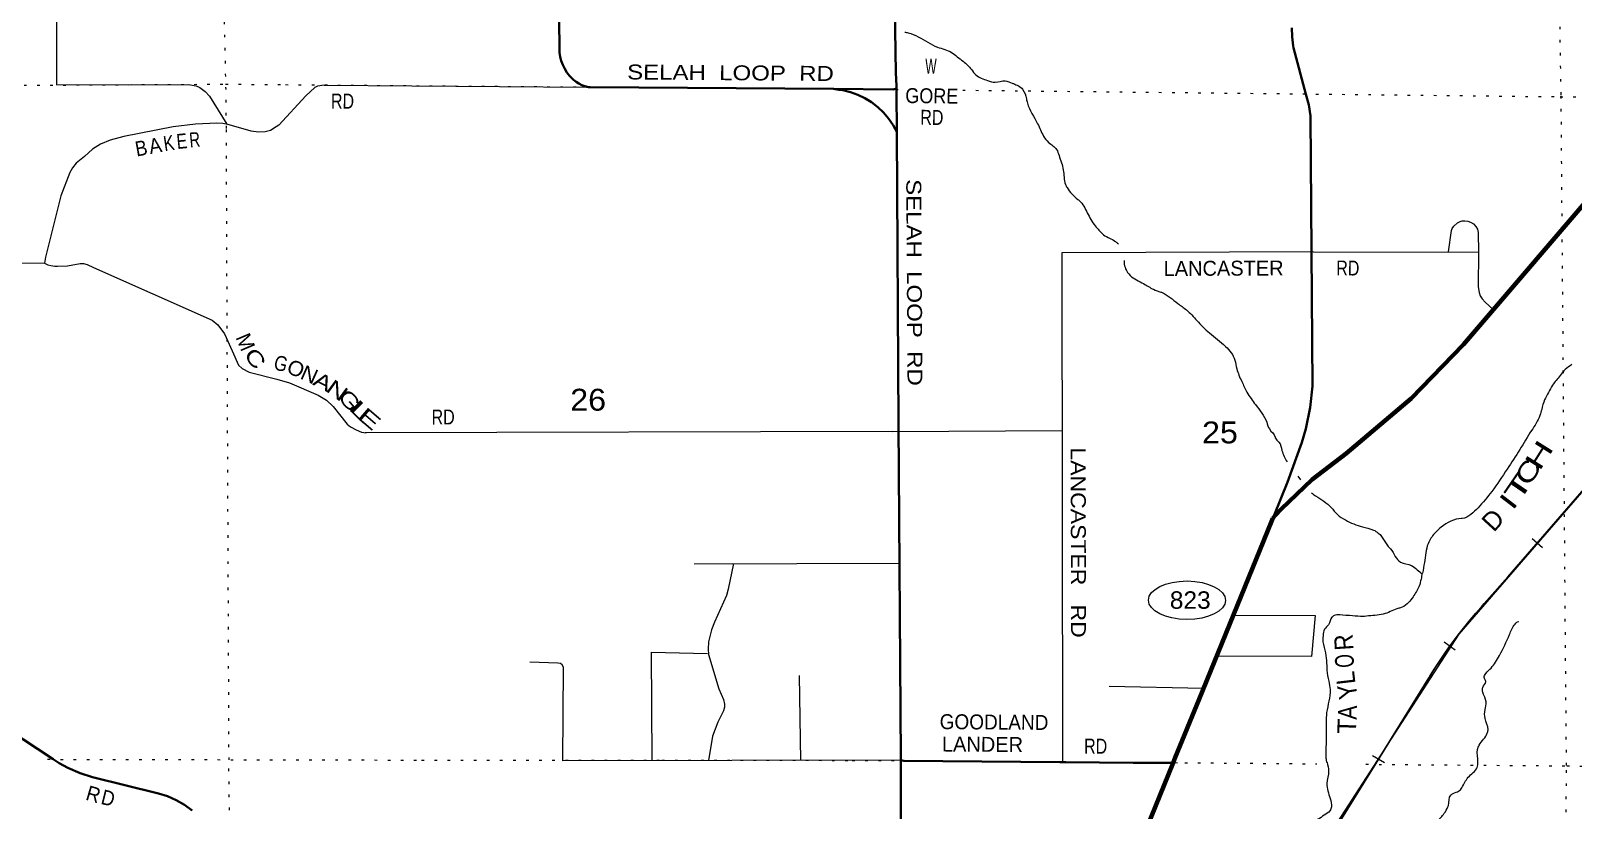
# Model space of a CAD drawing. Header units: feet. Extents: x -6 to 252658, y -374658 to -170635.
# Drawn here: x 111672 to 124047, y -305968 to -299713 of the extents above; entities that cross this region are included whole.
import ezdxf
from ezdxf.enums import TextEntityAlignment as Align

# ---------------------------------------------------------------- set-up
doc = ezdxf.new("R2010")
doc.units = ezdxf.units.FT
doc.header["$LTSCALE"] = 70
doc.linetypes.add('DOTTED', pattern=[1.5, 0.3, -1.2])
for name, color, linetype, lineweight in [('17', 7, 'Continuous', 25), ('23', 7, 'Continuous', 70), ('26', 7, 'Continuous', 40), ('27', 7, 'Continuous', 13), ('29', 7, 'Continuous', 25), ('30', 7, 'Continuous', 13), ('34', 7, 'Continuous', 25), ('39', 7, 'Continuous', 13), ('6', 7, 'DOTTED', 25), ('7', 7, 'DOTTED', 13)]:
    doc.layers.add(name, color=color, linetype=linetype, lineweight=lineweight)
doc.layers.add('41', color=7, linetype='Continuous')

msp = doc.modelspace()

# ---------------------------------------------------------------- linework, layer by layer
at = {"layer": '17'}
msp.add_ellipse((120948.28, -304283.03), major_axis=(-309.24, 1), ratio=0.500121, dxfattribs=at)
at = {"layer": '23'}
msp.add_line((119472.09, -308937.68), (120836.68, -305588.99), dxfattribs=at)
for points in [[(121636.84, -303625.38), (121659.79, -303600.38), (121703.33, -303552.96), (121953.18, -303315.09), (122226.52, -303104.64), (122747.34, -302662.39), (123166.12, -302229.01), (124319.26, -300884.46), (124401.96, -300796.24), (124493.43, -300717.15), (124592.67, -300648.05), (124698.58, -300589.71), (124810.01, -300542.75), (124925.74, -300507.7), (125044.5, -300484.94), (125117.89, -300477.21), (125970.04, -300428.93)], [(120836.68, -305588.99), (120854.68, -305544.82), (121045.88, -305075.62), (121626.66, -303650.38), (121636.84, -303625.38)]]:
    msp.add_lwpolyline(points, dxfattribs=at)
at = {"layer": '26'}
for points in [[(118617.41, -300176.73), (118616.6, -300158.06), (118611.8, -300048.06), (118607.07, -299706.37), (118538.84, -294781.27), (118456.88, -292251.48), (118454, -292163.47)], [(115864.14, -297491.1), (115912.79, -299809.95), (115914.4, -299886.77), (115919.36, -299920.93), (115927.85, -299954.39), (115939.8, -299986.77), (115955.07, -300017.73), (115973.49, -300046.93), (115994.87, -300074.03), (116007.1, -300087.24), (116026.1, -300105.83), (116046.94, -300122.34), (116069.38, -300136.57), (116093.2, -300148.39), (116109.69, -300154.52), (116145.69, -300164.41), (116159.69, -300164.52), (118111.79, -300179.26)], [(121636.84, -303625.38), (121647.05, -303600.38), (121754.94, -303335.6), (121868.59, -303016.08), (121901.44, -302906.73), (121936.87, -302736.48), (121954.3, -302563.47), (121938.93, -300398.81), (121938.44, -300393.82), (121925.07, -300306.82), (121902.67, -300221.69), (121803.52, -299849.21), (121800.43, -299833.15), (121791.3, -299761.05), (121789.75, -299688.39)], [(118111.79, -300179.26), (118590.78, -300182.87), (118617.41, -300176.73)], [(118619.35, -300523.95), (118605.96, -300499.14), (118589.47, -300468.59), (118553.86, -300416.48), (118512.99, -300368.37), (118467.32, -300324.8), (118417.34, -300286.24), (118363.6, -300253.12), (118306.7, -300225.79), (118247.25, -300204.56), (118185.91, -300189.67), (118155.62, -300185.41), (118111.79, -300179.26)], [(118619.35, -300523.95), (118617.59, -300208.06), (118617.41, -300176.73)], [(118652.08, -305567.03), (118651.94, -305547.51), (118632.46, -302865.89), (118619.35, -300523.95)], [(112964.93, -305969.58), (112903.59, -305925.04), (112837.92, -305887.15), (112768.65, -305856.34), (112696.54, -305832.94), (112166.29, -305702.38), (112068.28, -305671.49), (111968.98, -305628.64), (111899.71, -305589.7), (111874.81, -305575.71), (111849.71, -305559.1), (111481.03, -305315.11)], [(118666.83, -306146.19), (118661.92, -306137.99), (118657.73, -306128.98), (118654.49, -306119.58), (118652.26, -306109.89), (118651.05, -306100.03), (118652.02, -305597.51), (118652.08, -305567.03)], [(120836.68, -305588.99), (120811.46, -305588.8), (120516.21, -305586.57), (119977.17, -305582.51), (119927.17, -305582.13), (118676.31, -305572.7), (118652.08, -305567.03)]]:
    msp.add_lwpolyline(points, dxfattribs=at)
at = {"layer": '29'}
for p, q in [((114024.38, -300148.8), (116134.69, -300164.33)), ((121964.31, -301485.89), (123287.53, -301487.85)), ((111781.93, -301577.73), (110357.17, -301593.86)), ((118582.84, -302927.9), (114353.81, -302939.94)), ((118582.84, -302927.9), (119946.28, -302919.86)), ((116994.73, -303989.67), (118640.59, -303985.21)), ((117836.1, -304888.02), (117847.05, -305568.09)), ((121080.29, -304991.17), (120324.68, -304975.16))]:
    msp.add_line(p, q, dxfattribs=at)
for points in [[(115858.39, -297413.85), (111956.52, -297451.39), (111931.17, -297461.66), (111912.42, -297481.36), (111886.11, -297530.35), (111880.18, -297599.18), (111878.6, -300146.99), (112936.31, -300142.7), (112998.52, -300153.43), (113028.99, -300168.81), (113071.47, -300198.51), (113104.96, -300236.68), (113243.57, -300461.14)], [(114024.38, -300148.8), (113972.83, -300155.85), (113950.3, -300166.58), (113877.37, -300235.26), (113661.77, -300469.22), (113641.39, -300484.24), (113595.27, -300512.15), (113551.29, -300522.88), (113498.73, -300527.17), (113439.74, -300518.58), (113263.83, -300467.07), (113213.42, -300456.34), (113165.15, -300454.19), (112993.53, -300462.78), (112813.33, -300484.24), (112418.6, -300561.51), (112307.05, -300589.42), (112229.82, -300621.61), (112167.61, -300662.39), (112101.1, -300720.34), (112036.75, -300776.15), (112006.72, -300812.64), (111985.26, -300849.12), (111912.32, -301038), (111789.42, -301529.83), (111781.2, -301577.74)], [(123045.32, -301487.8), (123069.61, -301316.48), (123075.51, -301298.24), (123088.38, -301281.07), (123118.95, -301254.24), (123139.87, -301242.44), (123155.96, -301237.07), (123176.87, -301237.07), (123202.08, -301240.29), (123221.92, -301247.8), (123247.13, -301262.83), (123264.83, -301284.29), (123278.24, -301305.75), (123284.13, -301331.51), (123288.43, -301488.19), (123284.13, -301767.22), (123291.64, -301812.29), (123301.3, -301840.2), (123317.38, -301863.81), (123342.06, -301889.57), (123404.27, -301949.67)], [(121964.31, -301485.89), (119944.73, -301494.85), (119949.86, -305579.59)], [(111781.93, -301577.73), (111807.21, -301589.62), (111832.13, -301595.52), (111862.98, -301600.35), (111885.23, -301600.88), (111964.88, -301598.2), (112067.86, -301581.03), (112094.67, -301581.03), (112122.56, -301587.47), (112175.12, -301611.08), (113127.61, -302036.06), (113173.47, -302072.01), (113226.29, -302143.38), (113286.35, -302280.74), (113337.84, -302396.64), (113366.54, -302424.01), (113423.65, -302452.45), (113646.75, -302508.25), (113746.25, -302537.77), (113977.12, -302637.04), (114044.45, -302677.29), (114097.26, -302727.18), (114208.81, -302868.84), (114236.45, -302889.78), (114281.75, -302916.06), (114324.4, -302932.71), (114363.24, -302939.91)], [(117309.78, -303988.82), (117266.67, -304195.27), (117253.76, -304244.14), (117156.09, -304458.89), (117133.62, -304521.02), (117110.02, -304615.46), (117105.73, -304675.56), (117109.59, -304718.49), (117193.21, -304994.03), (117230.16, -305079.08), (117238.74, -305117.72), (117237, -305141.79), (117230.16, -305169.23), (117184.74, -305261.62), (117142.5, -305373.45), (117107.84, -305569.07)], [(121320.48, -304401.74), (121977.48, -304405.58), (121946.88, -304735.08), (121186.2, -304731.27)], [(118652.08, -305567.03), (115940.84, -305570.61), (115946.14, -304820.67), (115935.48, -304800.04), (115922.61, -304791.46), (115900.15, -304786.73), (115675.91, -304780.81)], [(116657.42, -305569.66), (116651.12, -304700.65), (117101.44, -304709.9)]]:
    msp.add_lwpolyline(points, dxfattribs=at)
at = {"layer": '34'}
for p, q in [((123800.76, -303861.25), (123717.19, -303788.78)), ((123100.47, -304684.67), (123011.22, -304619.32)), ((122532.08, -305588.71), (122438.05, -305530.46))]:
    msp.add_line(p, q, dxfattribs=at)
msp.add_lwpolyline([(121313.61, -307446.83), (122462.3, -305592.71), (122887.86, -304905.8), (122899.58, -304888.05), (122936.16, -304829.37), (122973.89, -304771.83), (123012.63, -304714.93), (123052.25, -304658.1), (123093.01, -304602.43), (123134.57, -304547.71), (123177.01, -304493.08), (123220.6, -304439.61), (123264.99, -304387.11), (123310.59, -304334.89), (123333.17, -304309.68), (123522.91, -304094.3), (125974.66, -301267.37)], dxfattribs=at)
at = {"layer": '34', "lineweight": 13}
for points in [[(125977.61, -301263.7), (123128.45, -304555.98), (121612.91, -306901.15)], [(125975.77, -301267.78), (123523.74, -304095.02), (123334, -304310.41)], [(122900.51, -304888.64), (122888.79, -304906.39), (122463.24, -305593.28), (121314.56, -307447.39)]]:
    msp.add_lwpolyline(points, dxfattribs=at)
msp.add_arc((126265.59, -306959.78), 3951.37, 137.89485, 148.3885, dxfattribs=at)
at = {"layer": '39'}
for p, q in [((120389.51, -301416.4), (120398.21, -301423.56)), ((121837.22, -303287.19), (121858.63, -303315.48))]:
    msp.add_line(p, q, dxfattribs=at)
for points in [[(118684.35, -299723.75), (118710.39, -299728.21), (118792.31, -299759.81), (118946.17, -299843.11), (119060.05, -299886.55), (119104.03, -299920.37), (119152, -299956.18), (119217.99, -300023.95), (119253.99, -300065.82), (119347.9, -300111.38), (119409.82, -300125.06), (119489.68, -300114.58), (119545.61, -300132.3), (119555.6, -300136.25), (119629.55, -300181.93), (119659.6, -300257.92), (119667.63, -300291.94), (119749.72, -300457.83), (119797.77, -300557.77), (119837.76, -300607.65), (119901.74, -300665.41), (119921.77, -300713.4), (119955.86, -300829.45), (119973.98, -300945.59), (119985.99, -300969.58), (120071.98, -301065.29), (120083.97, -301075.24), (120148, -301173.08), (120212.04, -301278.94), (120242.03, -301312.84), (120278.02, -301348.72), (120327.6, -301376.54)], [(120327.6, -301376.54), (120369.94, -301400.3), (120389.51, -301416.4)], [(120444.51, -301556.45), (120444.04, -301572.25), (120456.08, -301622.29), (120492.1, -301676.19), (120600.01, -301741.72), (120679.95, -301787.35), (120737.89, -301809.07), (120747.87, -301813.02), (120873.79, -301900.49), (120943.74, -301952.21), (121027.72, -302037.9), (121127.69, -302137.55), (121257.63, -302245.03), (121303.62, -302296.88), (121331.65, -302354.85), (121347.71, -302424.91), (121387.78, -302526.89), (121429.82, -302612.84), (121497.83, -302712.66), (121587.87, -302854.45), (121609.91, -302908.44), (121655.91, -302974.31), (121657.92, -302982.32), (121685.91, -303014.23), (121709.97, -303080.23), (121751.34, -303172.71)], [(124035.49, -302391.5), (123983.61, -302429.89), (123941.75, -302480.23), (123881.93, -302556.74), (123850.05, -302615.04), (123818.18, -302675.35), (123794.31, -302751.65), (123780.39, -302799.83), (123712.64, -302920.47), (123618.97, -303073.33), (123517.33, -303230.24), (123393.74, -303409.33), (123284.08, -303540.23), (123226.24, -303594.68), (123156.39, -303627.14), (123150.4, -303627.18), (122988.74, -303696.25), (122934.88, -303746.66), (122883.06, -303829.14), (122853.29, -303979.63), (122838.21, -304064.83)], [(121946.13, -303421.03), (121979.99, -303445.47), (121980.12, -303445.57)], [(121980.12, -303445.57), (122105.92, -303538.95), (122155.91, -303594.78), (122219.86, -303638.51), (122355.72, -303693.86), (122443.62, -303719.4), (122483.58, -303743.23), (122575.59, -303864.97), (122581.58, -303870.94), (122619.6, -303930.85), (122661.59, -303976.71), (122749.49, -304004.26), (122795.46, -304038.08), (122835.43, -304071.92)], [(122834.98, -304064.85), (122826.27, -304114.06), (122810.36, -304170.27), (122762.54, -304254.72), (122726.66, -304301.02), (122674.79, -304339.4), (122646.84, -304347.58), (122539.06, -304390.29), (122405.29, -304409.09), (122339.4, -304413.47), (122253.53, -304405.95), (122245.54, -304406), (122151.68, -304400.52), (122129.72, -304406.65), (122111.76, -304418.79), (122083.88, -304479.07), (122051.97, -304515.33), (122040.07, -304567.51), (122038.09, -304593.57), (122054.19, -304683.68), (122068.26, -304767.77), (122070.36, -304843.92), (122085.15, -304931.46)], [(122423.47, -309169.19), (122413.32, -309058.93), (122423.99, -308881.99), (122431.44, -308747.29), (122428.75, -308606.76), (122413.12, -308524.71), (122412.05, -308468.5), (122407.53, -308442.48), (122356.2, -308383.21), (122341.58, -308353.36), (122337.37, -308343.4), (122312.64, -308309.73), (122268.1, -308290.51), (122245.6, -308268.84), (122217.01, -308243.28), (122198.79, -308131.16), (122186.21, -308103.29), (122174.02, -308095.49), (122139.86, -308094.13), (122089.96, -308109.14), (122008.14, -308134.81), (121918.9, -308192.75), (121786.24, -308289.68), (121742.59, -308316.62), (121678.3, -308313.84), (121672.28, -308313.95), (121546.19, -308230), (121449.75, -308121.39), (121449.56, -308111.35), (121396.14, -308048.11), (121338.1, -307952.82), (121325.72, -307934.98), (121308.55, -307877.07), (121304.69, -307780.73), (121333.22, -307697.84), (121330.59, -307665.76), (121334.03, -307635.58), (121385.94, -307516.09), (121443.31, -307366.37), (121470.83, -307335.72), (121476.77, -307331.58), (121536.51, -307306.35), (121588.55, -307297.31), (121624.44, -307284.58), (121663.46, -307225.59), (121699.77, -307234.93), (121742.04, -307240.15), (121797.73, -307212.98), (121855.66, -307197.81), (122013.75, -307170.69), (122065.59, -307151.62), (122148.92, -307099.82), (122287.4, -306992.73), (122422.02, -306893.75), (122429.98, -306889.58), (122555.06, -306816.9), (122588.38, -306774.08), (122588.69, -306685.71), (122593.52, -306623.36), (122606.68, -306576.92), (122629.96, -306534.3), (122740.58, -306439.79), (122759.88, -306399.26), (122816.7, -306325.87), (122843.37, -306251.05), (122879.61, -306151.95), (122954.15, -306060.14), (123013.09, -305992.74), (123042.19, -305939.96), (123046.02, -305929.85), (123064.51, -305847.15), (123108.24, -305824.22), (123128.15, -305815.81), (123153.7, -305787.2), (123204.31, -305703.89), (123277.07, -305624.17), (123282.28, -305581.89), (123280.36, -305481.52), (123293.72, -305445.11), (123358.13, -305349.49), (123363.66, -305323.27), (123339.81, -305231.33), (123340.47, -305161.03), (123349.32, -305098.61), (123321.73, -305020.81), (123319.48, -305008.8), (123321, -304982.66), (123346.2, -304935.98), (123333.54, -304904.09), (123346.94, -304869.69), (123388.28, -304826.72), (123454.63, -304727.04), (123535.73, -304558.79), (123580.28, -304473.59), (123610, -304452.93), (123612, -304452.9)], [(122085.15, -304931.46), (122096.79, -305000.32), (122068.78, -305184.65), (122064.99, -305343), (122063.18, -305497.34), (122063.2, -305509.37), (122063.25, -305551.45), (122069.1, -305584.4)], [(123963.04, -311678.86), (124015.48, -311569.57), (124087.73, -311443.88), (124145.74, -311306.37), (124195.78, -311173.02), (124233.75, -311037.85), (124279.81, -310906.57), (124331.44, -310747.09), (124384.13, -310529.35), (124405.86, -310384.42), (124408.96, -310328.13), (124397.72, -310254.03), (124375.53, -310123.87), (124363.27, -309987.53), (124341.31, -309871.43), (124341.2, -309865.4), (124330.72, -309772.99), (124326.71, -309736.87), (124318.68, -309720.82), (124244.16, -309577.85), (124191.55, -309430.12), (124151.68, -309324.36), (124132.37, -309248.37), (124111.79, -309094.09), (124091.63, -308965.91), (124090.43, -308891.63), (124107.42, -308825.08), (124136.82, -308780.42), (124217.79, -308696.75), (124334.7, -308600.44), (124338.62, -308594.35), (124392.11, -308534.46), (124470.53, -308456.04), (124490.79, -308443.25), (124541.41, -308409.3), (124589.67, -308388.18), (124631.89, -308373.1), (124734.31, -308352.88), (124798.49, -308347.81), (124938.41, -308307.34), (125014.46, -308292.02), (125110.24, -308254.3), (125198.02, -308218.72), (125259.7, -308183.56), (125327.18, -308134.26), (125411.9, -308034.46), (125417.73, -308022.32), (125435.44, -307999.94), (125479.43, -307864.67), (125535.24, -307715.15), (125559.61, -307608.33), (125558.99, -307570.18), (125521.76, -307380.02), (125510.98, -307334.02), (125473.4, -307246.28), (125425.11, -307116.56), (125365.64, -307041.24), (125356.9, -306997.2), (125345.79, -306931.11), (125302.65, -306871.58), (125294.46, -306861.68), (125192.08, -306740.88), (125124.27, -306645.61), (125097.9, -306604.11), (125067.74, -306525.69), (125046.66, -306442.07), (124988.45, -306320.53), (124974.16, -306182.22), (124976.96, -306107.86), (124993.96, -306041.32), (125015.01, -305976.71), (125061.58, -305877.55), (125100.66, -305810.64), (125165.77, -305739.28), (125250.96, -305667.59), (125318.57, -305626.32), (125332.49, -305618.05), (125495.62, -305522.99), (125605.51, -305489.05), (125667.62, -305479.99), (125834.16, -305471.22), (125998.74, -305471.79)], [(122072.33, -305584.39), (122084.58, -305653.55), (122070.73, -305753.84), (122096.83, -305873.94), (122106.91, -305942.03), (122094.96, -305972.17), (122049.08, -306008.5), (121999.2, -306040.86), (121917.35, -306057.35), (121773.59, -306072.21), (121703.7, -306072.61), (121639.84, -306099.03), (121556, -306121.56), (121510.1, -306147.87), (121504.12, -306151.91), (121450.24, -306176.27), (121388.34, -306182.64), (121354.38, -306174.82), (121292.44, -306143.1), (121208.55, -306127.55), (121154.67, -306147.9), (120965.01, -306185.06), (120853.22, -306215.77), (120661.15, -306194.14)], [(123950.84, -312040.51), (123990.34, -311999.7), (124056.67, -311880.13), (124128.95, -311756.45), (124216.26, -311568.26), (124313.77, -311389.94), (124420.82, -311181.36), (124478.93, -311049.87), (124503.78, -310973.16), (124535.21, -310805.98), (124572.16, -310608.58), (124595.85, -310459.59), (124603.99, -310342.99), (124600.48, -310250.68), (124582.21, -310114.43), (124581.95, -310098.38), (124565.87, -309974.14), (124539.5, -309834.02), (124510.92, -309681.87), (124490.27, -309523.58), (124455.28, -309347.45), (124420.91, -309209.47), (124396.16, -309169.72), (124334.6, -309088.4), (124306.62, -309096.89), (124300.96, -309119.08), (124314.63, -309219.25), (124362.77, -309338.94), (124349.21, -309369.29), (124320.91, -309357.7), (124293.92, -309303.93), (124291.82, -309297.94), (124265.71, -309173.88), (124245.45, -309039.67), (124256.45, -308975.23), (124271.79, -308930.8), (124293.39, -308900.33), (124321.01, -308869.75), (124412.51, -308816.02), (124450.13, -308783.27), (124602.85, -308666.29), (124709.96, -308584.21), (124797.54, -308536.57), (124919.45, -308500.43), (124981.23, -308471.3), (124989.16, -308465.14), (125164.56, -308383.93), (125310.23, -308327.31), (125383.69, -308275.89), (125514.53, -308171.32), (125551.7, -308110.47), (125581, -308059.79), (125621.07, -307930.61), (125649.94, -307853.82), (125656.02, -307733.24), (125667.2, -307556.35), (125662.78, -307407.82), (125649.6, -307337.76), (125617.92, -307241.89), (125598.52, -307159.88), (125561.04, -307078.17), (125554.79, -307064.22), (125523.59, -306998.46), (125493.96, -306904.58), (125439.48, -306764.91), (125410.29, -306699.12), (125373.21, -306641.5), (125292.86, -306516.32), (125253.08, -306416.57), (125245.72, -306334.36), (125243.25, -306181.79), (125250.13, -306111.4), (125287.1, -306038.49), (125332.17, -305969.47), (125379.64, -305924.51), (125387.5, -305914.34), (125466.73, -305846.77), (125528.58, -305821.64), (125666.32, -305771.18), (125802.39, -305740.82), (125846.29, -305724.03), (125998.96, -305669.21)]]:
    msp.add_spline(points, degree=3, dxfattribs=at)
at = {"layer": '6'}
msp.add_lwpolyline([(123963.84, -311662.54), (123964.21, -310918.34), (123993.11, -305609.35), (123950.28, -300225.49), (123864.45, -294875.46), (123776.16, -289556.07), (123752.19, -284222.37), (123722.8, -278893.98), (123722.9, -278878.11)], dxfattribs=at)
at = {"layer": '7'}
for p, q in [((113715.68, -300144.69), (118609.02, -300183.01)), ((111805.32, -305559.55), (114805.88, -305565.86)), ((113324.39, -309642.92), (113259.33, -305559.19))]:
    msp.add_line(p, q, dxfattribs=at)
for points in [[(113077.34, -274587.82), (112996.61, -278801.16), (113069.13, -284179.92), (112921.78, -289474.81), (113114.36, -294810.06), (113236.84, -300265.82), (113237.86, -300505.72)], [(118617.41, -300176.73), (118539.69, -294765.32), (118375.31, -289412.39), (118267.15, -284050.23), (118379.41, -278814.1), (118373.09, -274561.02)], [(94476.05, -300169.82), (97215.67, -300179.41), (102492.59, -300155.8), (107837.28, -300168.59), (113233.36, -300140.92), (113715.59, -300144.69)], [(118609.02, -300183.01), (118609.18, -300183.01), (118635.53, -300183.3)], [(118655.35, -307089.15), (118651.31, -305572.51), (118617.72, -300197.98), (118617.41, -300176.73)], [(119148.59, -300188.93), (123941.92, -300241.49), (125970, -300275.33)], [(113237.86, -300505.72), (113259.33, -305559.19), (113259.42, -305563.99)], [(114805.88, -305565.86), (116735.33, -305567.02), (118262.3, -305567.94)], [(118262.3, -305567.94), (118646.25, -305568.18), (120930.55, -305587.07), (121990.3, -305595.83)], [(122384.1, -305599.09), (123995.6, -305612.45), (124731.41, -305618.55)]]:
    msp.add_lwpolyline(points, dxfattribs=at)

# ---------------------------------------------------------------- texts
at = {"layer": '17', "width": 1.05}
msp.add_text('823', height=140, dxfattribs=at).set_placement((120974.34, -304351.34), align=Align.CENTER)
at = {"layer": '27'}
for s, rotation, width, p in [('W', 359.372, 0.6, (118847.92, -300056.14)), ('SELAH  LOOP  RD', 359.551, 1.2, (116455.93, -300102.51)), ('GORE', 359.372, 0.9, (118687.68, -300292.11)), ('RD', 359.372, 0.8, (118808.05, -300466.4)), ('SELAH  LOOP  RD', 270.358, 1.2, (118695.7, -300903.57)), ('GOODLAND', 359.568, 0.95, (118963.6, -305317.2)), ('RD', 359.568, 0.8, (120122.41, -305513.43))]:
    msp.add_text(s, height=120, rotation=rotation, dxfattribs=dict(at, width=width)).set_placement(p)
msp.add_text('LANDER', height=120, rotation=359.568, dxfattribs=at).set_placement((118981.65, -305496.67))
for s, rotation, width, p in [('R', 343.69, 0.95, (112157.35, -305897.53)), ('D', 346.165, 0.9, (112277.86, -305928.68))]:
    msp.add_text(s, height=120, rotation=rotation, dxfattribs=dict(at, width=width)).set_placement(p, align=Align.CENTER)
at = {"layer": '30'}
for s, rotation, width, p in [('RD', 359.551, 0.8, (114079.6, -300335.99)), ('RD', 359.915, 0.8, (122146.24, -301676.26)), ('RD', 0.163, 0.8, (114887.54, -302872.45)), ('LANCASTER   RD', 270.072, 1.15, (120015.67, -303056.16))]:
    msp.add_text(s, height=120, rotation=rotation, dxfattribs=dict(at, width=width)).set_placement(p)
for s, rotation, width, p in [('A', 10.661, 0.95, (112680.43, -300692.4)), ('K', 8.855, 0.8, (112788.18, -300672.66)), ('E', 5.654, 0.8, (112889.24, -300657.41)), ('R', 5.457, 0.75, (112992.33, -300646.13)), ('B', 10.273, 0.9, (112568.17, -300713.44)), ('C', 306.818, 1.4, (113423.85, -302378.21)), ('G', 345.962, 0.85, (113664.22, -302440.72)), ('O', 335.944, 1.05, (113774.02, -302477.98)), ('N', 335.944, 1.1, (113882.85, -302526.56)), ('A', 332.875, 1.3, (113988.55, -302581.68)), ('N', 323.612, 1.4, (114095.35, -302646.94)), ('G', 310.408, 1.4, (114182.93, -302717.79)), ('L', 315.968, 2.05, (114278.72, -302808.72)), ('E', 319.337, 1.65, (114349.62, -302872.63))]:
    msp.add_text(s, height=120, rotation=rotation, dxfattribs=dict(at, width=width)).set_placement(p, align=Align.CENTER)
msp.add_text('LANCASTER', height=120, rotation=0.254, dxfattribs=at).set_placement((120760.81, -301680.21))
msp.add_text('M', height=120, rotation=292.909, dxfattribs=at).set_placement((113338.82, -302233.94), align=Align.CENTER)
at = {"layer": '41'}
for s, rotation, width, p in [('H', 57.809, 1.55, (123836.45, -303157.11)), ('C', 56.744, 1.4, (123746.58, -303293.44)), ('T', 55.47, 1.85, (123670.17, -303415.93)), ('I', 52.496, 1.5, (123586.54, -303535.83)), ('R', 93.781, 0.9, (122281.11, -304615.66)), ('O', 92.421, 0.7, (122286.38, -304766.92)), ('L', 96.75, 0.95, (122294.72, -304899.46)), ('Y', 99.677, 0.9, (122309.38, -305003.11)), ('A', 88.619, 0.85, (122310.29, -305185.3))]:
    msp.add_text(s, height=150, rotation=rotation, dxfattribs=dict(at, width=width)).set_placement(p, align=Align.CENTER)
for s, rotation, p in [('D', 47.512, (123458.7, -303688.99)), ('T', 88.037, (122305.65, -305296.95))]:
    msp.add_text(s, height=150, rotation=rotation, dxfattribs=at).set_placement(p, align=Align.CENTER)
at = {"layer": '7', "width": 1.1}
for s, p in [('26', (115999.64, -302761.37)), ('25', (121069.22, -303023.88))]:
    msp.add_text(s, height=175.7, dxfattribs=at).set_placement(p)

doc.saveas('drawing.dxf')
